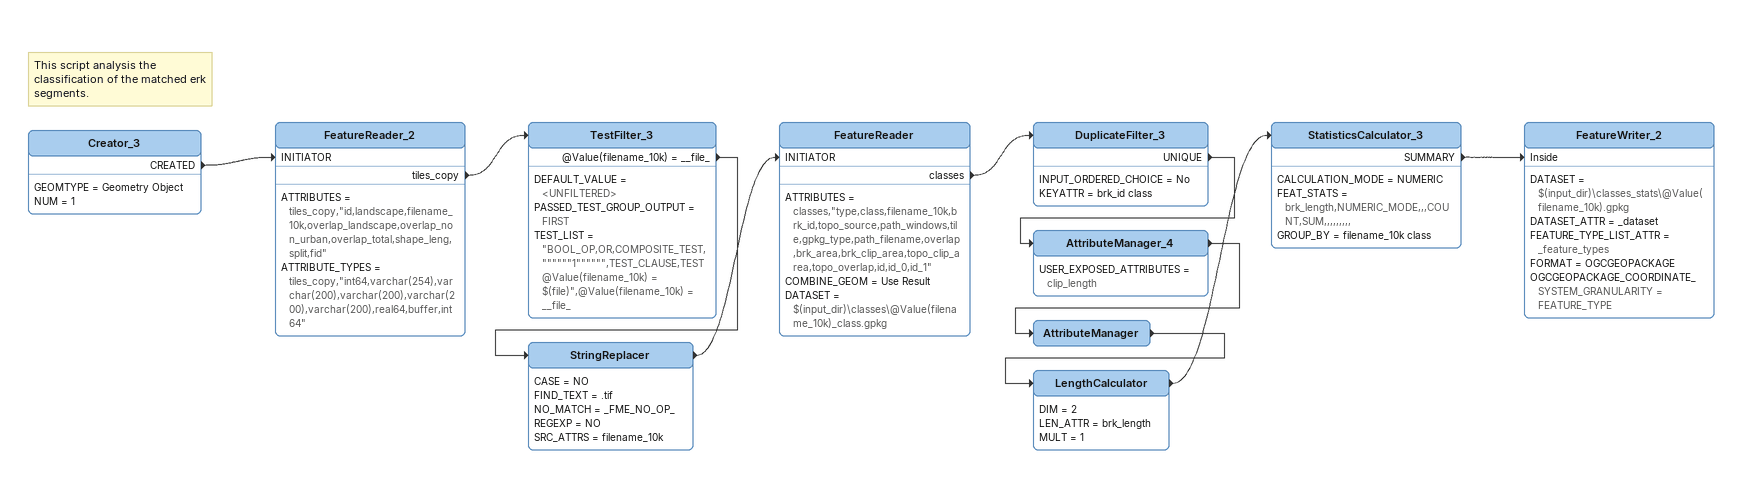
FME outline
Note: This script analysis the classification of the matched erk segments.
Creator_3
    GEOMTYPE = Geometry Object
    NUM = 1
    CREATED -> FeatureReader_2 [INITIATOR]
FeatureReader_2
    ATTRIBUTES = tiles_copy,"id,landscape,filename_10k,overlap_landscape,overlap_non_urban,overlap_total,shape_leng,split,fid"
    ATTRIBUTE_TYPES = tiles_copy,"int64,varchar(254),varchar(200),varchar(200),varchar(200),varchar(200),real64,buffer,int64"
    tiles_copy -> TestFilter_3
TestFilter_3
    DEFAULT_VALUE = <UNFILTERED>
    PASSED_TEST_GROUP_OUTPUT = FIRST
    TEST_LIST = "BOOL_OP,OR,COMPOSITE_TEST,""""""1"""""",TEST_CLAUSE,TEST @Value(filename_10k) = $(file)",@Value(filename_10k) = __file_
    @Value(filename_10k) = __file_ -> StringReplacer
StringReplacer
    CASE = NO
    FIND_TEXT = .tif
    NO_MATCH = _FME_NO_OP_
    REGEXP = NO
    SRC_ATTRS = filename_10k
    -> FeatureReader [INITIATOR]
FeatureReader
    ATTRIBUTES = classes,"type,class,filename_10k,brk_id,topo_source,path_windows,tile,gpkg_type,path_filename,overlap,brk_area,brk_clip_area,topo_clip_area,topo_overlap,id,id_0,id_1"
    COMBINE_GEOM = Use Result
    DATASET = $(input_dir)\classes\@Value(filename_10k)_class.gpkg
    classes -> DuplicateFilter_3
DuplicateFilter_3
    INPUT_ORDERED_CHOICE = No
    KEYATTR = brk_id class
    UNIQUE -> AttributeManager_4
AttributeManager_4
    USER_EXPOSED_ATTRIBUTES = clip_length
    -> AttributeManager
AttributeManager
    -> LengthCalculator
LengthCalculator
    DIM = 2
    LEN_ATTR = brk_length
    MULT = 1
    -> StatisticsCalculator_3
StatisticsCalculator_3
    CALCULATION_MODE = NUMERIC
    FEAT_STATS = brk_length,NUMERIC_MODE,,,COUNT,SUM,,,,,,,,,
    GROUP_BY = filename_10k class
    SUMMARY -> FeatureWriter_2 [Inside]
FeatureWriter_2
    DATASET = $(input_dir)\classes_stats\@Value(filename_10k).gpkg
    DATASET_ATTR = _dataset
    FEATURE_TYPE_LIST_ATTR = _feature_types
    FORMAT = OGCGEOPACKAGE
    OGCGEOPACKAGE_COORDINATE_SYSTEM_GRANULARITY = FEATURE_TYPE
